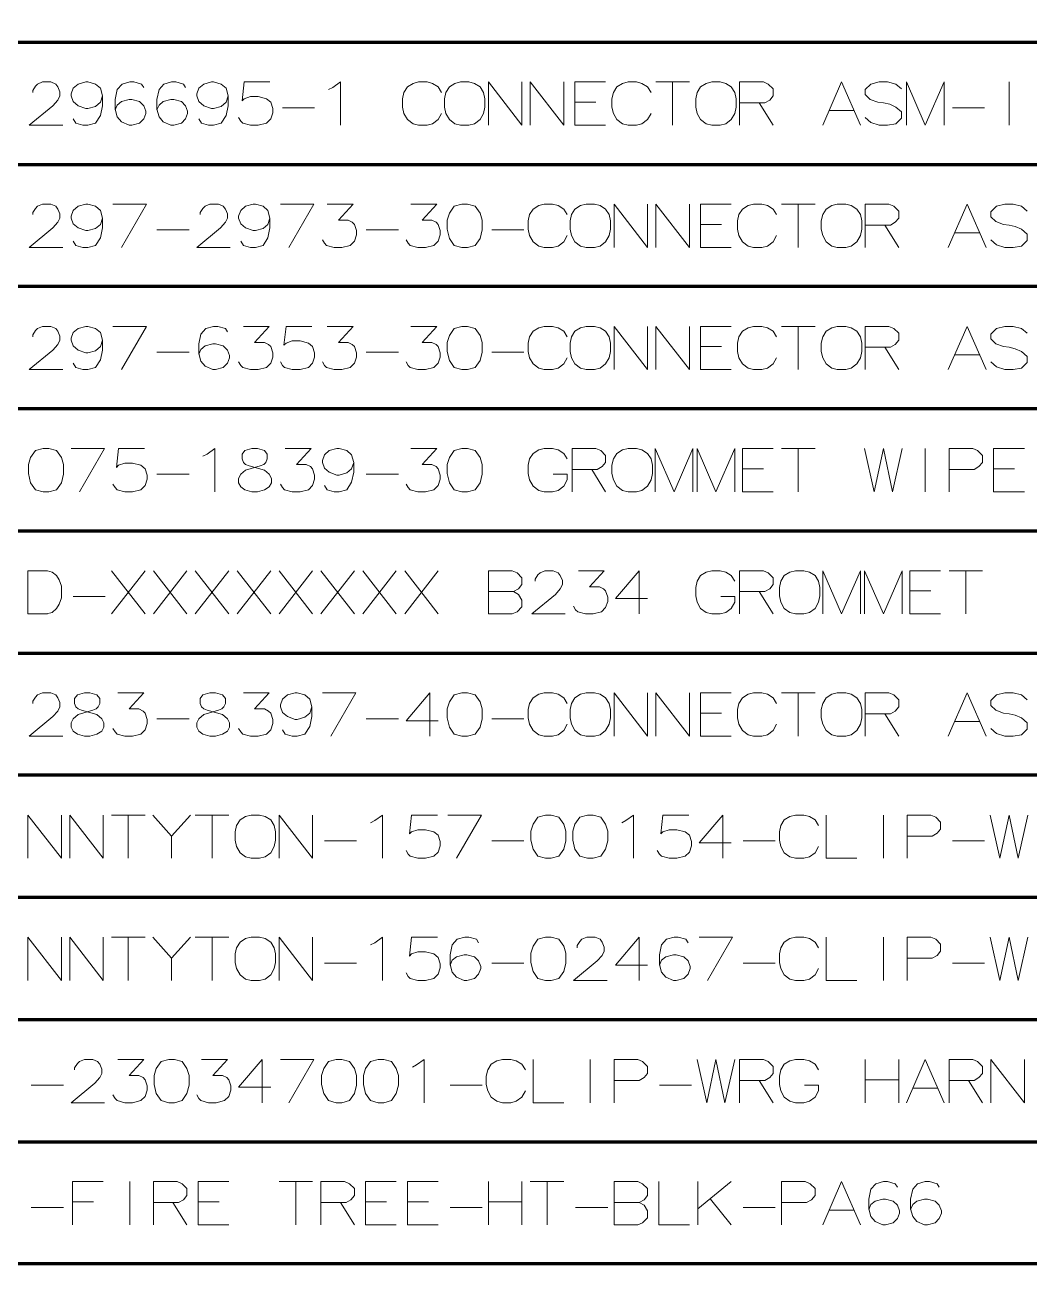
# Model space of a CAD drawing. Header units: millimetres. Extents: x 0 to 174, y 0 to 33.
# Drawn here: x 76.809 to 80.101, y 20.284 to 24.388 of the extents above; entities that cross this region are included whole.
import ezdxf

# ---------------------------------------------------------------- set-up
doc = ezdxf.new("R2010")
doc.units = ezdxf.units.MM
doc.layers.add('PDF2_형상', color=157, linetype='Continuous', true_color=0x405f80)

msp = doc.modelspace()

# ---------------------------------------------------------------- linework, layer by layer
at = {"layer": 'PDF2_형상', "color": 165, "lineweight": 70, "true_color": 0x5267a5}
for points in [[(98.9892, 26.3335), (98.9892, 25.9332), (85.7838, 25.9332), (85.7838, 25.5331), (83.901, 25.5331), (83.901, 25.1328), (75.611, 25.1328), (75.611, 24.7325), (75.611, 24.3324), (71.3026, 24.3324), (71.3026, 23.9321), (75.611, 23.9321), (75.611, 24.3324), (83.901, 24.3324), (83.901, 24.7325), (83.901, 25.1328), (85.7838, 25.1328), (85.7838, 25.5331), (98.9892, 25.5331), (98.9892, 25.9332)], [(98.9892, 24.7325), (98.9892, 24.3324), (85.7838, 24.3324), (85.7838, 23.9321), (83.901, 23.9321), (83.901, 23.5318), (75.611, 23.5318), (75.611, 23.1315), (75.611, 22.7314), (71.3026, 22.7314), (71.3026, 22.3311), (75.611, 22.3311), (75.611, 22.7314), (83.901, 22.7314), (83.901, 23.1315), (83.901, 23.5318), (85.7838, 23.5318), (85.7838, 23.9321), (98.9892, 23.9321), (98.9892, 24.3324)], [(83.901, 23.1315), (75.611, 23.1315), (71.3026, 23.1315), (71.3026, 23.5318), (75.611, 23.5318), (75.611, 23.9321), (83.901, 23.9321)], [(98.9892, 23.1315), (98.9892, 22.7314), (85.7838, 22.7314), (85.7838, 22.3311), (83.901, 22.3311), (83.901, 21.9308), (75.611, 21.9308), (75.611, 21.5307), (75.611, 21.1304), (71.3026, 21.1304), (71.3026, 20.7301), (75.611, 20.7301), (75.611, 21.1304), (83.901, 21.1304), (83.901, 21.5307), (83.901, 21.9308), (85.7838, 21.9308), (85.7838, 22.3311), (98.9892, 22.3311), (98.9892, 22.7314)], [(83.901, 21.5307), (75.611, 21.5307), (71.3026, 21.5307), (71.3026, 21.9308), (75.611, 21.9308), (75.611, 22.3311), (83.901, 22.3311)], [(98.9892, 21.5307), (98.9892, 21.1304), (85.7838, 21.1304), (85.7838, 20.7301), (83.901, 20.7301), (83.901, 20.33), (75.611, 20.33), (75.611, 19.9297), (75.611, 19.5294), (71.3026, 19.5294), (71.3026, 19.1293), (75.611, 19.1293), (75.611, 19.5294), (83.901, 19.5294), (83.901, 19.9297), (83.901, 20.33), (85.7838, 20.33), (85.7838, 20.7301), (98.9892, 20.7301), (98.9892, 21.1304)], [(83.901, 19.9297), (75.611, 19.9297), (71.3026, 19.9297), (71.3026, 20.33), (75.611, 20.33), (75.611, 20.7301), (83.901, 20.7301)]]:
    msp.add_lwpolyline(points, dxfattribs=at)
at = {"layer": 'PDF2_형상', "color": 18, "lineweight": 13, "true_color": 0x260000}
for points in [[(76.9324, 24.0601), (76.8226, 24.0601), (76.9004, 24.1242), (76.9164, 24.1425), (76.9232, 24.1562), (76.9232, 24.1699), (76.9164, 24.186), (76.9094, 24.195), (76.8935, 24.2019), (76.8661, 24.2019), (76.8501, 24.195), (76.8432, 24.1882), (76.834, 24.1744), (76.834, 24.1676)], [(77.0626, 24.1562), (77.0558, 24.1814), (77.0399, 24.195), (77.0147, 24.2019), (77.0078, 24.2019), (76.9826, 24.195), (76.9667, 24.1814), (76.9597, 24.1631), (76.9597, 24.1562), (76.9667, 24.1379), (76.9826, 24.1242), (77.0078, 24.115), (77.0147, 24.115), (77.0399, 24.1219), (77.0558, 24.1356), (77.0626, 24.1562), (77.0626, 24.1242), (77.0558, 24.0922), (77.0399, 24.0671), (77.0147, 24.0601), (76.9986, 24.0601), (76.9758, 24.0671), (76.9667, 24.0807)], [(77.1975, 24.1836), (77.1907, 24.195), (77.1656, 24.2019), (77.1518, 24.2019), (77.1267, 24.195), (77.1107, 24.1768), (77.1038, 24.1447), (77.1038, 24.1128), (77.1107, 24.0876), (77.1244, 24.0717), (77.1496, 24.0601), (77.1586, 24.0601), (77.1837, 24.0671), (77.1975, 24.0807), (77.2044, 24.099), (77.2044, 24.1058), (77.1975, 24.1242), (77.1837, 24.1379), (77.1586, 24.1447), (77.1496, 24.1447), (77.1244, 24.1379), (77.1107, 24.1265), (77.1038, 24.1104)], [(77.3347, 24.1836), (77.3278, 24.195), (77.3026, 24.2019), (77.289, 24.2019), (77.2639, 24.195), (77.2478, 24.1768), (77.241, 24.1447), (77.241, 24.1128), (77.2478, 24.0876), (77.2615, 24.0717), (77.2867, 24.0601), (77.2958, 24.0601), (77.321, 24.0671), (77.3347, 24.0807), (77.3415, 24.099), (77.3415, 24.1058), (77.3347, 24.1242), (77.321, 24.1379), (77.2958, 24.1447), (77.2867, 24.1447), (77.2615, 24.1379), (77.2478, 24.1265), (77.241, 24.1104)], [(77.4742, 24.1562), (77.4672, 24.1814), (77.4513, 24.195), (77.4261, 24.2019), (77.4193, 24.2019), (77.3942, 24.195), (77.3781, 24.1814), (77.3712, 24.1631), (77.3712, 24.1562), (77.3781, 24.1379), (77.3942, 24.1242), (77.4193, 24.115), (77.4261, 24.115), (77.4513, 24.1219), (77.4672, 24.1356), (77.4742, 24.1562), (77.4742, 24.1242), (77.4672, 24.0922), (77.4513, 24.0671), (77.4261, 24.0601), (77.4101, 24.0601), (77.3872, 24.0671), (77.3781, 24.0807)], [(77.5085, 24.0853), (77.5153, 24.0739), (77.5221, 24.0671), (77.5472, 24.0601), (77.5724, 24.0601), (77.5999, 24.0671), (77.6136, 24.0807), (77.6204, 24.1014), (77.6204, 24.115), (77.6136, 24.1356), (77.5999, 24.1471), (77.5724, 24.1539), (77.5472, 24.1539), (77.5267, 24.1471), (77.5199, 24.1401), (77.5267, 24.2019), (77.6112, 24.2019)], [(77.8033, 24.1768), (77.8171, 24.1836), (77.8422, 24.2019), (77.8422, 24.0601)], [(78.1736, 24.099), (78.1622, 24.0785), (78.1439, 24.0647), (78.1256, 24.0601), (78.0982, 24.0601), (78.0799, 24.0647), (78.0617, 24.0785), (78.0501, 24.099), (78.0456, 24.1196), (78.0456, 24.1471), (78.0501, 24.1676), (78.0617, 24.186), (78.0799, 24.1974), (78.0982, 24.2019), (78.1256, 24.2019), (78.1439, 24.1974), (78.1622, 24.186), (78.1736, 24.1676)], [(78.4365, 24.2019), (78.4365, 24.0601), (78.3268, 24.2019), (78.3268, 24.0601)], [(78.5736, 24.2019), (78.5736, 24.0601), (78.4639, 24.2019), (78.4639, 24.0601)], [(78.7108, 24.0601), (78.6103, 24.0601), (78.6103, 24.2019), (78.7108, 24.2019)], [(78.8594, 24.099), (78.8479, 24.0785), (78.8297, 24.0647), (78.8114, 24.0601), (78.784, 24.0601), (78.7657, 24.0647), (78.7474, 24.0785), (78.736, 24.099), (78.7314, 24.1196), (78.7314, 24.1471), (78.736, 24.1676), (78.7474, 24.186), (78.7657, 24.1974), (78.784, 24.2019), (78.8114, 24.2019), (78.8297, 24.1974), (78.8479, 24.186), (78.8594, 24.1676)], [(78.8754, 24.2019), (78.9851, 24.2019)], [(78.9303, 24.0601), (78.9303, 24.2019)], [(79.1497, 24.1333), (79.2321, 24.1333), (79.2481, 24.1425), (79.2594, 24.1562), (79.2594, 24.179), (79.2435, 24.195), (79.2275, 24.2019), (79.1497, 24.2019), (79.1497, 24.0601)], [(79.4218, 24.0601), (79.4835, 24.2019), (79.5451, 24.0601)], [(79.68, 24.179), (79.6618, 24.195), (79.6343, 24.2019), (79.6069, 24.2019), (79.5794, 24.195), (79.5613, 24.1768), (79.5613, 24.1607), (79.5772, 24.1447), (79.6024, 24.1356), (79.6207, 24.1333), (79.6412, 24.1288), (79.6618, 24.1196), (79.68, 24.1036), (79.68, 24.0831), (79.6618, 24.0647), (79.6343, 24.0601), (79.6069, 24.0601), (79.5794, 24.0693), (79.5613, 24.0853)], [(79.8194, 24.0601), (79.8194, 24.2019), (79.7578, 24.0601), (79.6961, 24.2019), (79.6961, 24.0601)], [(80.0321, 24.0601), (80.0321, 24.2019)], [(78.6789, 24.1356), (78.6103, 24.1356)], [(79.2138, 24.1333), (79.2594, 24.0601)], [(77.6525, 24.1174), (77.7576, 24.1174)], [(79.4424, 24.1082), (79.5246, 24.1082)], [(79.8469, 24.1174), (79.9521, 24.1174)], [(76.9324, 23.66), (76.8226, 23.66), (76.9004, 23.7239), (76.9164, 23.7422), (76.9232, 23.756), (76.9232, 23.7697), (76.9164, 23.7857), (76.9094, 23.7949), (76.8935, 23.8017), (76.8661, 23.8017), (76.8501, 23.7949), (76.8432, 23.7879), (76.834, 23.7743), (76.834, 23.7674)], [(77.0626, 23.756), (77.0558, 23.7811), (77.0399, 23.7949), (77.0147, 23.8017), (77.0078, 23.8017), (76.9826, 23.7949), (76.9667, 23.7811), (76.9597, 23.7628), (76.9597, 23.756), (76.9667, 23.7376), (76.9826, 23.7239), (77.0078, 23.7149), (77.0147, 23.7149), (77.0399, 23.7217), (77.0558, 23.7354), (77.0626, 23.756), (77.0626, 23.7239), (77.0558, 23.6919), (77.0399, 23.6668), (77.0147, 23.66), (76.9986, 23.66), (76.9758, 23.6668), (76.9667, 23.6806)], [(77.0969, 23.8017), (77.2067, 23.8017), (77.1244, 23.66)], [(77.481, 23.66), (77.3712, 23.66), (77.449, 23.7239), (77.465, 23.7422), (77.4718, 23.756), (77.4718, 23.7697), (77.465, 23.7857), (77.4582, 23.7949), (77.4421, 23.8017), (77.4147, 23.8017), (77.3987, 23.7949), (77.3918, 23.7879), (77.3826, 23.7743), (77.3826, 23.7674)], [(77.6112, 23.756), (77.6044, 23.7811), (77.5885, 23.7949), (77.5633, 23.8017), (77.5564, 23.8017), (77.5312, 23.7949), (77.5153, 23.7811), (77.5085, 23.7628), (77.5085, 23.756), (77.5153, 23.7376), (77.5312, 23.7239), (77.5564, 23.7149), (77.5633, 23.7149), (77.5885, 23.7217), (77.6044, 23.7354), (77.6112, 23.756), (77.6112, 23.7239), (77.6044, 23.6919), (77.5885, 23.6668), (77.5633, 23.66), (77.5472, 23.66), (77.5244, 23.6668), (77.5153, 23.6806)], [(77.6456, 23.8017), (77.7553, 23.8017), (77.6731, 23.66)], [(77.7828, 23.6851), (77.7896, 23.6736), (77.7964, 23.6668), (77.8215, 23.66), (77.8468, 23.66), (77.8742, 23.6668), (77.8879, 23.6806), (77.8947, 23.7011), (77.8947, 23.7149), (77.8879, 23.7354), (77.881, 23.7422), (77.8674, 23.749), (77.8353, 23.749), (77.8833, 23.8017), (77.7987, 23.8017)], [(78.0571, 23.6851), (78.0639, 23.6736), (78.0707, 23.6668), (78.0958, 23.66), (78.1211, 23.66), (78.1485, 23.6668), (78.1622, 23.6806), (78.169, 23.7011), (78.169, 23.7149), (78.1622, 23.7354), (78.1553, 23.7422), (78.1417, 23.749), (78.1096, 23.749), (78.1576, 23.8017), (78.0731, 23.8017)], [(78.5851, 23.6988), (78.5736, 23.6782), (78.5554, 23.6644), (78.5371, 23.66), (78.5097, 23.66), (78.4914, 23.6644), (78.4731, 23.6782), (78.4617, 23.6988), (78.4571, 23.7193), (78.4571, 23.7468), (78.4617, 23.7674), (78.4731, 23.7857), (78.4914, 23.7971), (78.5097, 23.8017), (78.5371, 23.8017), (78.5554, 23.7971), (78.5736, 23.7857), (78.5851, 23.7674)], [(78.8479, 23.8017), (78.8479, 23.66), (78.7382, 23.8017), (78.7382, 23.66)], [(78.9851, 23.8017), (78.9851, 23.66), (78.8754, 23.8017), (78.8754, 23.66)], [(79.1222, 23.66), (79.0217, 23.66), (79.0217, 23.8017), (79.1222, 23.8017)], [(79.2708, 23.6988), (79.2594, 23.6782), (79.2411, 23.6644), (79.2229, 23.66), (79.1954, 23.66), (79.1771, 23.6644), (79.1589, 23.6782), (79.1475, 23.6988), (79.1429, 23.7193), (79.1429, 23.7468), (79.1475, 23.7674), (79.1589, 23.7857), (79.1771, 23.7971), (79.1954, 23.8017), (79.2229, 23.8017), (79.2411, 23.7971), (79.2594, 23.7857), (79.2708, 23.7674)], [(79.2869, 23.8017), (79.3967, 23.8017)], [(79.3418, 23.66), (79.3418, 23.8017)], [(79.5613, 23.7331), (79.6435, 23.7331), (79.6594, 23.7422), (79.671, 23.756), (79.671, 23.7787), (79.6549, 23.7949), (79.6389, 23.8017), (79.5613, 23.8017), (79.5613, 23.66)], [(79.8332, 23.66), (79.895, 23.8017), (79.9567, 23.66)], [(80.0915, 23.7787), (80.0732, 23.7949), (80.0458, 23.8017), (80.0183, 23.8017), (79.991, 23.7949), (79.9726, 23.7765), (79.9726, 23.7606), (79.9886, 23.7446), (80.0138, 23.7354), (80.0321, 23.7331), (80.0526, 23.7285), (80.0732, 23.7193), (80.0915, 23.7033), (80.0915, 23.6828), (80.0732, 23.6644), (80.0458, 23.66), (80.0183, 23.66), (79.991, 23.669), (79.9726, 23.6851)], [(79.0903, 23.7354), (79.0217, 23.7354)], [(79.6251, 23.7331), (79.671, 23.66)], [(77.241, 23.7171), (77.3461, 23.7171)], [(77.9268, 23.7171), (78.0319, 23.7171)], [(78.3382, 23.7171), (78.4433, 23.7171)], [(79.8538, 23.7079), (79.9361, 23.7079)], [(76.9324, 23.2597), (76.8226, 23.2597), (76.9004, 23.3238), (76.9164, 23.3419), (76.9232, 23.3557), (76.9232, 23.3694), (76.9164, 23.3854), (76.9094, 23.3946), (76.8935, 23.4014), (76.8661, 23.4014), (76.8501, 23.3946), (76.8432, 23.3878), (76.834, 23.374), (76.834, 23.3671)], [(77.0626, 23.3557), (77.0558, 23.3808), (77.0399, 23.3946), (77.0147, 23.4014), (77.0078, 23.4014), (76.9826, 23.3946), (76.9667, 23.3808), (76.9597, 23.3625), (76.9597, 23.3557), (76.9667, 23.3374), (76.9826, 23.3238), (77.0078, 23.3146), (77.0147, 23.3146), (77.0399, 23.3214), (77.0558, 23.3351), (77.0626, 23.3557), (77.0626, 23.3238), (77.0558, 23.2917), (77.0399, 23.2665), (77.0147, 23.2597), (76.9986, 23.2597), (76.9758, 23.2665), (76.9667, 23.2803)], [(77.0969, 23.4014), (77.2067, 23.4014), (77.1244, 23.2597)], [(77.4718, 23.3832), (77.465, 23.3946), (77.4399, 23.4014), (77.4261, 23.4014), (77.401, 23.3946), (77.385, 23.3762), (77.3781, 23.3443), (77.3781, 23.3122), (77.385, 23.2871), (77.3987, 23.2711), (77.4239, 23.2597), (77.4329, 23.2597), (77.4582, 23.2665), (77.4718, 23.2803), (77.4788, 23.2986), (77.4788, 23.3054), (77.4718, 23.3238), (77.4582, 23.3374), (77.4329, 23.3443), (77.4239, 23.3443), (77.3987, 23.3374), (77.385, 23.326), (77.3781, 23.31)], [(77.5085, 23.2849), (77.5153, 23.2735), (77.5221, 23.2665), (77.5472, 23.2597), (77.5724, 23.2597), (77.5999, 23.2665), (77.6136, 23.2803), (77.6204, 23.3008), (77.6204, 23.3146), (77.6136, 23.3351), (77.6067, 23.3419), (77.5931, 23.3489), (77.561, 23.3489), (77.609, 23.4014), (77.5244, 23.4014)], [(77.6456, 23.2849), (77.6525, 23.2735), (77.6593, 23.2665), (77.6844, 23.2597), (77.7096, 23.2597), (77.7369, 23.2665), (77.7507, 23.2803), (77.7576, 23.3008), (77.7576, 23.3146), (77.7507, 23.3351), (77.7369, 23.3465), (77.7096, 23.3535), (77.6844, 23.3535), (77.6639, 23.3465), (77.6569, 23.3397), (77.6639, 23.4014), (77.7485, 23.4014)], [(77.7828, 23.2849), (77.7896, 23.2735), (77.7964, 23.2665), (77.8215, 23.2597), (77.8468, 23.2597), (77.8742, 23.2665), (77.8879, 23.2803), (77.8947, 23.3008), (77.8947, 23.3146), (77.8879, 23.3351), (77.881, 23.3419), (77.8674, 23.3489), (77.8353, 23.3489), (77.8833, 23.4014), (77.7987, 23.4014)], [(78.0571, 23.2849), (78.0639, 23.2735), (78.0707, 23.2665), (78.0958, 23.2597), (78.1211, 23.2597), (78.1485, 23.2665), (78.1622, 23.2803), (78.169, 23.3008), (78.169, 23.3146), (78.1622, 23.3351), (78.1553, 23.3419), (78.1417, 23.3489), (78.1096, 23.3489), (78.1576, 23.4014), (78.0731, 23.4014)], [(78.5851, 23.2986), (78.5736, 23.2781), (78.5554, 23.2643), (78.5371, 23.2597), (78.5097, 23.2597), (78.4914, 23.2643), (78.4731, 23.2781), (78.4617, 23.2986), (78.4571, 23.3192), (78.4571, 23.3465), (78.4617, 23.3671), (78.4731, 23.3854), (78.4914, 23.3968), (78.5097, 23.4014), (78.5371, 23.4014), (78.5554, 23.3968), (78.5736, 23.3854), (78.5851, 23.3671)], [(78.8479, 23.4014), (78.8479, 23.2597), (78.7382, 23.4014), (78.7382, 23.2597)], [(78.9851, 23.4014), (78.9851, 23.2597), (78.8754, 23.4014), (78.8754, 23.2597)], [(79.1222, 23.2597), (79.0217, 23.2597), (79.0217, 23.4014), (79.1222, 23.4014)], [(79.2708, 23.2986), (79.2594, 23.2781), (79.2411, 23.2643), (79.2229, 23.2597), (79.1954, 23.2597), (79.1771, 23.2643), (79.1589, 23.2781), (79.1475, 23.2986), (79.1429, 23.3192), (79.1429, 23.3465), (79.1475, 23.3671), (79.1589, 23.3854), (79.1771, 23.3968), (79.1954, 23.4014), (79.2229, 23.4014), (79.2411, 23.3968), (79.2594, 23.3854), (79.2708, 23.3671)], [(79.2869, 23.4014), (79.3967, 23.4014)], [(79.3418, 23.2597), (79.3418, 23.4014)], [(79.5613, 23.3329), (79.6435, 23.3329), (79.6594, 23.3419), (79.671, 23.3557), (79.671, 23.3786), (79.6549, 23.3946), (79.6389, 23.4014), (79.5613, 23.4014), (79.5613, 23.2597)], [(79.8332, 23.2597), (79.895, 23.4014), (79.9567, 23.2597)], [(80.0915, 23.3786), (80.0732, 23.3946), (80.0458, 23.4014), (80.0183, 23.4014), (79.991, 23.3946), (79.9726, 23.3762), (79.9726, 23.3603), (79.9886, 23.3443), (80.0138, 23.3351), (80.0321, 23.3329), (80.0526, 23.3283), (80.0732, 23.3192), (80.0915, 23.3032), (80.0915, 23.2825), (80.0732, 23.2643), (80.0458, 23.2597), (80.0183, 23.2597), (79.991, 23.2689), (79.9726, 23.2849)], [(77.241, 23.3168), (77.3461, 23.3168)], [(77.9268, 23.3168), (78.0319, 23.3168)], [(78.3382, 23.3168), (78.4433, 23.3168)], [(79.0903, 23.3351), (79.0217, 23.3351)], [(79.6251, 23.3329), (79.671, 23.2597)], [(79.8538, 23.3076), (79.9361, 23.3076)], [(76.9597, 23.0012), (77.0696, 23.0012), (76.9872, 22.8594)], [(77.0969, 22.8846), (77.1038, 22.8732), (77.1107, 22.8664), (77.1358, 22.8594), (77.161, 22.8594), (77.1883, 22.8664), (77.2021, 22.88), (77.2089, 22.9006), (77.2089, 22.9143), (77.2021, 22.9349), (77.1883, 22.9464), (77.161, 22.9532), (77.1358, 22.9532), (77.1153, 22.9464), (77.1083, 22.9394), (77.1153, 23.0012), (77.1999, 23.0012)], [(77.3918, 22.9761), (77.4056, 22.9829), (77.4307, 23.0012), (77.4307, 22.8594)], [(77.6456, 22.8846), (77.6525, 22.8732), (77.6593, 22.8664), (77.6844, 22.8594), (77.7096, 22.8594), (77.7369, 22.8664), (77.7507, 22.88), (77.7576, 22.9006), (77.7576, 22.9143), (77.7507, 22.9349), (77.7439, 22.9418), (77.7301, 22.9486), (77.6982, 22.9486), (77.7461, 23.0012), (77.6615, 23.0012)], [(77.8856, 22.9554), (77.8788, 22.9807), (77.8628, 22.9943), (77.8376, 23.0012), (77.8307, 23.0012), (77.8056, 22.9943), (77.7896, 22.9807), (77.7828, 22.9624), (77.7828, 22.9554), (77.7896, 22.9372), (77.8056, 22.9235), (77.8307, 22.9143), (77.8376, 22.9143), (77.8628, 22.9212), (77.8788, 22.9349), (77.8856, 22.9554), (77.8856, 22.9235), (77.8788, 22.8915), (77.8628, 22.8664), (77.8376, 22.8594), (77.8215, 22.8594), (77.7987, 22.8664), (77.7896, 22.88)], [(78.0571, 22.8846), (78.0639, 22.8732), (78.0707, 22.8664), (78.0958, 22.8594), (78.1211, 22.8594), (78.1485, 22.8664), (78.1622, 22.88), (78.169, 22.9006), (78.169, 22.9143), (78.1622, 22.9349), (78.1553, 22.9418), (78.1417, 22.9486), (78.1096, 22.9486), (78.1576, 23.0012), (78.0731, 23.0012)], [(78.5394, 22.9167), (78.5851, 22.9167), (78.5851, 22.8983), (78.5736, 22.8778), (78.5554, 22.864), (78.5371, 22.8594), (78.5097, 22.8594), (78.4914, 22.864), (78.4731, 22.8778), (78.4617, 22.8983), (78.4571, 22.9189), (78.4571, 22.9464), (78.4617, 22.9669), (78.4731, 22.9851), (78.4914, 22.9967), (78.5097, 23.0012), (78.5371, 23.0012), (78.5554, 22.9967), (78.5736, 22.9851), (78.5851, 22.9669)], [(78.6011, 22.9326), (78.6833, 22.9326), (78.6994, 22.9418), (78.7108, 22.9554), (78.7108, 22.9783), (78.6949, 22.9943), (78.6789, 23.0012), (78.6011, 23.0012), (78.6011, 22.8594)], [(78.9965, 22.8594), (78.9965, 23.0012), (78.9349, 22.8594), (78.8731, 23.0012), (78.8731, 22.8594)], [(79.1337, 22.8594), (79.1337, 23.0012), (79.0719, 22.8594), (79.0103, 23.0012), (79.0103, 22.8594)], [(79.2594, 22.8594), (79.1589, 22.8594), (79.1589, 23.0012), (79.2594, 23.0012)], [(79.2869, 23.0012), (79.3967, 23.0012)], [(79.3418, 22.8594), (79.3418, 23.0012)], [(79.5589, 23.0012), (79.5908, 22.8594), (79.6207, 23.0012), (79.6503, 22.8594), (79.6824, 23.0012)], [(79.7578, 22.8594), (79.7578, 23.0012)], [(79.8356, 22.9326), (79.9178, 22.9326), (79.9337, 22.9418), (79.9453, 22.9554), (79.9453, 22.9783), (79.9292, 22.9943), (79.9132, 23.0012), (79.8356, 23.0012), (79.8356, 22.8594)], [(80.0824, 22.8594), (79.9818, 22.8594), (79.9818, 23.0012), (80.0824, 23.0012)], [(77.241, 22.9167), (77.3461, 22.9167)], [(77.9268, 22.9167), (78.0319, 22.9167)], [(78.6651, 22.9326), (78.7108, 22.8594)], [(79.2275, 22.9349), (79.1589, 22.9349)], [(80.0504, 22.9349), (79.9818, 22.9349)], [(76.8797, 22.4593), (76.8981, 22.4638), (76.9118, 22.4775), (76.921, 22.4912), (76.9278, 22.5118), (76.9278, 22.5507), (76.921, 22.5713), (76.9118, 22.585), (76.8981, 22.5964), (76.8821, 22.601), (76.8181, 22.601), (76.8181, 22.4593), (76.8821, 22.4593)], [(77.0924, 22.601), (77.2021, 22.4593)], [(77.2021, 22.601), (77.0924, 22.4593)], [(77.2296, 22.601), (77.3393, 22.4593)], [(77.3393, 22.601), (77.2296, 22.4593)], [(77.3667, 22.601), (77.4764, 22.4593)], [(77.4764, 22.601), (77.3667, 22.4593)], [(77.5039, 22.601), (77.6136, 22.4593)], [(77.6136, 22.601), (77.5039, 22.4593)], [(77.641, 22.601), (77.7507, 22.4593)], [(77.7507, 22.601), (77.641, 22.4593)], [(77.7782, 22.601), (77.8879, 22.4593)], [(77.8879, 22.601), (77.7782, 22.4593)], [(77.9153, 22.601), (78.025, 22.4593)], [(78.025, 22.601), (77.9153, 22.4593)], [(78.0525, 22.601), (78.1622, 22.4593)], [(78.1622, 22.601), (78.0525, 22.4593)], [(78.5782, 22.4593), (78.4685, 22.4593), (78.5463, 22.5232), (78.5622, 22.5415), (78.569, 22.5553), (78.569, 22.569), (78.5622, 22.585), (78.5554, 22.5942), (78.5394, 22.601), (78.5119, 22.601), (78.496, 22.5942), (78.489, 22.5872), (78.48, 22.5735), (78.48, 22.5667)], [(78.6057, 22.4844), (78.6125, 22.4729), (78.6194, 22.4661), (78.6446, 22.4593), (78.6697, 22.4593), (78.6971, 22.4661), (78.7108, 22.4799), (78.7176, 22.5004), (78.7176, 22.5142), (78.7108, 22.5347), (78.704, 22.5415), (78.6903, 22.5483), (78.6582, 22.5483), (78.7063, 22.601), (78.6217, 22.601)], [(78.8479, 22.5096), (78.7428, 22.5096), (78.8206, 22.601), (78.8206, 22.5324), (78.8206, 22.4593)], [(79.0881, 22.5164), (79.1337, 22.5164), (79.1337, 22.4981), (79.1222, 22.4775), (79.104, 22.4638), (79.0857, 22.4593), (79.0583, 22.4593), (79.04, 22.4638), (79.0217, 22.4775), (79.0103, 22.4981), (79.0057, 22.5186), (79.0057, 22.5461), (79.0103, 22.5667), (79.0217, 22.585), (79.04, 22.5964), (79.0583, 22.601), (79.0857, 22.601), (79.104, 22.5964), (79.1222, 22.585), (79.1337, 22.5667)], [(79.1497, 22.5324), (79.2321, 22.5324), (79.2481, 22.5415), (79.2594, 22.5553), (79.2594, 22.5781), (79.2435, 22.5942), (79.2275, 22.601), (79.1497, 22.601), (79.1497, 22.4593)], [(79.5451, 22.4593), (79.5451, 22.601), (79.4835, 22.4593), (79.4218, 22.601), (79.4218, 22.4593)], [(79.6824, 22.4593), (79.6824, 22.601), (79.6207, 22.4593), (79.5589, 22.601), (79.5589, 22.4593)], [(79.8081, 22.4593), (79.7075, 22.4593), (79.7075, 22.601), (79.8081, 22.601)], [(79.8356, 22.601), (79.9453, 22.601)], [(79.8904, 22.4593), (79.8904, 22.601)], [(78.3268, 22.5324), (78.409, 22.5324)], [(79.2138, 22.5324), (79.2594, 22.4593)], [(79.7761, 22.5347), (79.7075, 22.5347)], [(76.9667, 22.5164), (77.0718, 22.5164)], [(76.9324, 22.059), (76.8226, 22.059), (76.9004, 22.1231), (76.9164, 22.1413), (76.9232, 22.155), (76.9232, 22.1688), (76.9164, 22.1847), (76.9094, 22.1939), (76.8935, 22.2007), (76.8661, 22.2007), (76.8501, 22.1939), (76.8432, 22.1871), (76.834, 22.1733), (76.834, 22.1664)], [(77.0969, 22.0842), (77.1038, 22.0728), (77.1107, 22.0658), (77.1358, 22.059), (77.161, 22.059), (77.1883, 22.0658), (77.2021, 22.0796), (77.2089, 22.1001), (77.2089, 22.1139), (77.2021, 22.1344), (77.1953, 22.1413), (77.1815, 22.1482), (77.1496, 22.1482), (77.1975, 22.2007), (77.1129, 22.2007)], [(77.5085, 22.0842), (77.5153, 22.0728), (77.5221, 22.0658), (77.5472, 22.059), (77.5724, 22.059), (77.5999, 22.0658), (77.6136, 22.0796), (77.6204, 22.1001), (77.6204, 22.1139), (77.6136, 22.1344), (77.6067, 22.1413), (77.5931, 22.1482), (77.561, 22.1482), (77.609, 22.2007), (77.5244, 22.2007)], [(77.7485, 22.155), (77.7415, 22.1801), (77.7256, 22.1939), (77.7004, 22.2007), (77.6936, 22.2007), (77.6685, 22.1939), (77.6525, 22.1801), (77.6456, 22.1618), (77.6456, 22.155), (77.6525, 22.1367), (77.6685, 22.1231), (77.6936, 22.1139), (77.7004, 22.1139), (77.7256, 22.1207), (77.7415, 22.1344), (77.7485, 22.155), (77.7485, 22.1231), (77.7415, 22.091), (77.7256, 22.0658), (77.7004, 22.059), (77.6844, 22.059), (77.6615, 22.0658), (77.6525, 22.0796)], [(77.7828, 22.2007), (77.8925, 22.2007), (77.8101, 22.059)], [(78.1622, 22.1093), (78.0571, 22.1093), (78.1347, 22.2007), (78.1347, 22.1321), (78.1347, 22.059)], [(78.5851, 22.0979), (78.5736, 22.0772), (78.5554, 22.0636), (78.5371, 22.059), (78.5097, 22.059), (78.4914, 22.0636), (78.4731, 22.0772), (78.4617, 22.0979), (78.4571, 22.1185), (78.4571, 22.1458), (78.4617, 22.1664), (78.4731, 22.1847), (78.4914, 22.1961), (78.5097, 22.2007), (78.5371, 22.2007), (78.5554, 22.1961), (78.5736, 22.1847), (78.5851, 22.1664)], [(78.8479, 22.2007), (78.8479, 22.059), (78.7382, 22.2007), (78.7382, 22.059)], [(78.9851, 22.2007), (78.9851, 22.059), (78.8754, 22.2007), (78.8754, 22.059)], [(79.1222, 22.059), (79.0217, 22.059), (79.0217, 22.2007), (79.1222, 22.2007)], [(79.2708, 22.0979), (79.2594, 22.0772), (79.2411, 22.0636), (79.2229, 22.059), (79.1954, 22.059), (79.1771, 22.0636), (79.1589, 22.0772), (79.1475, 22.0979), (79.1429, 22.1185), (79.1429, 22.1458), (79.1475, 22.1664), (79.1589, 22.1847), (79.1771, 22.1961), (79.1954, 22.2007), (79.2229, 22.2007), (79.2411, 22.1961), (79.2594, 22.1847), (79.2708, 22.1664)], [(79.2869, 22.2007), (79.3967, 22.2007)], [(79.3418, 22.059), (79.3418, 22.2007)], [(79.5613, 22.1321), (79.6435, 22.1321), (79.6594, 22.1413), (79.671, 22.155), (79.671, 22.1779), (79.6549, 22.1939), (79.6389, 22.2007), (79.5613, 22.2007), (79.5613, 22.059)], [(79.8332, 22.059), (79.895, 22.2007), (79.9567, 22.059)], [(80.0915, 22.1779), (80.0732, 22.1939), (80.0458, 22.2007), (80.0183, 22.2007), (79.991, 22.1939), (79.9726, 22.1756), (79.9726, 22.1596), (79.9886, 22.1436), (80.0138, 22.1344), (80.0321, 22.1321), (80.0526, 22.1276), (80.0732, 22.1185), (80.0915, 22.1025), (80.0915, 22.0818), (80.0732, 22.0636), (80.0458, 22.059), (80.0183, 22.059), (79.991, 22.0682), (79.9726, 22.0842)], [(79.0903, 22.1344), (79.0217, 22.1344)], [(79.6251, 22.1321), (79.671, 22.059)], [(77.241, 22.1161), (77.3461, 22.1161)], [(77.9268, 22.1161), (78.0319, 22.1161)], [(78.3382, 22.1161), (78.4433, 22.1161)], [(79.8538, 22.1069), (79.9361, 22.1069)], [(76.9278, 21.8006), (76.9278, 21.6588), (76.8181, 21.8006), (76.8181, 21.6588)], [(77.065, 21.8006), (77.065, 21.6588), (76.9553, 21.8006), (76.9553, 21.6588)], [(77.0924, 21.8006), (77.2021, 21.8006)], [(77.1472, 21.6588), (77.1472, 21.8006)], [(77.2272, 21.8006), (77.289, 21.7319), (77.3507, 21.8006)], [(77.3667, 21.8006), (77.4764, 21.8006)], [(77.4215, 21.6588), (77.4215, 21.8006)], [(77.7507, 21.8006), (77.7507, 21.6588), (77.641, 21.8006), (77.641, 21.6588)], [(77.9404, 21.7754), (77.9542, 21.7822), (77.9793, 21.8006), (77.9793, 21.6588)], [(78.0571, 21.6839), (78.0639, 21.6725), (78.0707, 21.6656), (78.0958, 21.6588), (78.1211, 21.6588), (78.1485, 21.6656), (78.1622, 21.6793), (78.169, 21.6999), (78.169, 21.7136), (78.1622, 21.7342), (78.1485, 21.7457), (78.1211, 21.7525), (78.0958, 21.7525), (78.0753, 21.7457), (78.0685, 21.7387), (78.0753, 21.8006), (78.1599, 21.8006)], [(78.1942, 21.8006), (78.3039, 21.8006), (78.2217, 21.6588)], [(78.7633, 21.7754), (78.7771, 21.7822), (78.8022, 21.8006), (78.8022, 21.6588)], [(78.88, 21.6839), (78.8868, 21.6725), (78.8938, 21.6656), (78.9189, 21.6588), (78.944, 21.6588), (78.9714, 21.6656), (78.9851, 21.6793), (78.9919, 21.6999), (78.9919, 21.7136), (78.9851, 21.7342), (78.9714, 21.7457), (78.944, 21.7525), (78.9189, 21.7525), (78.8983, 21.7457), (78.8914, 21.7387), (78.8983, 21.8006), (78.9829, 21.8006)], [(79.1222, 21.709), (79.0171, 21.709), (79.0949, 21.8006), (79.0949, 21.7319), (79.0949, 21.6588)], [(79.4081, 21.6976), (79.3967, 21.6771), (79.3783, 21.6633), (79.36, 21.6588), (79.3326, 21.6588), (79.3143, 21.6633), (79.296, 21.6771), (79.2846, 21.6976), (79.28, 21.7182), (79.28, 21.7457), (79.2846, 21.7663), (79.296, 21.7844), (79.3143, 21.796), (79.3326, 21.8006), (79.36, 21.8006), (79.3783, 21.796), (79.3967, 21.7844), (79.4081, 21.7663)], [(79.4332, 21.8006), (79.4332, 21.6588), (79.5338, 21.6588)], [(79.6207, 21.6588), (79.6207, 21.8006)], [(79.6983, 21.7319), (79.7807, 21.7319), (79.7967, 21.7411), (79.8081, 21.7547), (79.8081, 21.7776), (79.7921, 21.7936), (79.7761, 21.8006), (79.6983, 21.8006), (79.6983, 21.6588)], [(79.9704, 21.8006), (80.0024, 21.6588), (80.0321, 21.8006), (80.0618, 21.6588), (80.0938, 21.8006)], [(77.289, 21.7319), (77.289, 21.6588)], [(77.7896, 21.716), (77.8947, 21.716)], [(78.3382, 21.716), (78.4433, 21.716)], [(79.1611, 21.716), (79.2662, 21.716)], [(79.8469, 21.716), (79.9521, 21.716)], [(76.9278, 21.4003), (76.9278, 21.2585), (76.8181, 21.4003), (76.8181, 21.2585)], [(77.065, 21.4003), (77.065, 21.2585), (76.9553, 21.4003), (76.9553, 21.2585)], [(77.0924, 21.4003), (77.2021, 21.4003)], [(77.1472, 21.2585), (77.1472, 21.4003)], [(77.2272, 21.4003), (77.289, 21.3317), (77.3507, 21.4003)], [(77.3667, 21.4003), (77.4764, 21.4003)], [(77.4215, 21.2585), (77.4215, 21.4003)], [(77.7507, 21.4003), (77.7507, 21.2585), (77.641, 21.4003), (77.641, 21.2585)], [(77.9404, 21.3751), (77.9542, 21.3819), (77.9793, 21.4003), (77.9793, 21.2585)], [(78.0571, 21.2838), (78.0639, 21.2722), (78.0707, 21.2654), (78.0958, 21.2585), (78.1211, 21.2585), (78.1485, 21.2654), (78.1622, 21.2792), (78.169, 21.2997), (78.169, 21.3133), (78.1622, 21.334), (78.1485, 21.3454), (78.1211, 21.3522), (78.0958, 21.3522), (78.0753, 21.3454), (78.0685, 21.3386), (78.0753, 21.4003), (78.1599, 21.4003)], [(78.2947, 21.3819), (78.2879, 21.3935), (78.2628, 21.4003), (78.249, 21.4003), (78.2239, 21.3935), (78.2079, 21.3751), (78.2011, 21.3431), (78.2011, 21.3111), (78.2079, 21.286), (78.2217, 21.27), (78.2468, 21.2585), (78.256, 21.2585), (78.2811, 21.2654), (78.2947, 21.2792), (78.3017, 21.2974), (78.3017, 21.3043), (78.2947, 21.3225), (78.2811, 21.3362), (78.256, 21.3431), (78.2468, 21.3431), (78.2217, 21.3362), (78.2079, 21.3249), (78.2011, 21.3089)], [(78.7154, 21.2585), (78.6057, 21.2585), (78.6833, 21.3225), (78.6994, 21.3408), (78.7063, 21.3546), (78.7063, 21.3682), (78.6994, 21.3843), (78.6925, 21.3935), (78.6765, 21.4003), (78.6492, 21.4003), (78.6331, 21.3935), (78.6262, 21.3865), (78.6171, 21.3728), (78.6171, 21.366)], [(78.8479, 21.3089), (78.7428, 21.3089), (78.8206, 21.4003), (78.8206, 21.3317), (78.8206, 21.2585)], [(78.9806, 21.3819), (78.9737, 21.3935), (78.9486, 21.4003), (78.9349, 21.4003), (78.9097, 21.3935), (78.8938, 21.3751), (78.8868, 21.3431), (78.8868, 21.3111), (78.8938, 21.286), (78.9074, 21.27), (78.9325, 21.2585), (78.9417, 21.2585), (78.9668, 21.2654), (78.9806, 21.2792), (78.9874, 21.2974), (78.9874, 21.3043), (78.9806, 21.3225), (78.9668, 21.3362), (78.9417, 21.3431), (78.9325, 21.3431), (78.9074, 21.3362), (78.8938, 21.3249), (78.8868, 21.3089)], [(79.0171, 21.4003), (79.1268, 21.4003), (79.0446, 21.2585)], [(79.4081, 21.2974), (79.3967, 21.2768), (79.3783, 21.2631), (79.36, 21.2585), (79.3326, 21.2585), (79.3143, 21.2631), (79.296, 21.2768), (79.2846, 21.2974), (79.28, 21.3179), (79.28, 21.3454), (79.2846, 21.366), (79.296, 21.3843), (79.3143, 21.3957), (79.3326, 21.4003), (79.36, 21.4003), (79.3783, 21.3957), (79.3967, 21.3843), (79.4081, 21.366)], [(79.4332, 21.4003), (79.4332, 21.2585), (79.5338, 21.2585)], [(79.6207, 21.2585), (79.6207, 21.4003)], [(79.6983, 21.3317), (79.7807, 21.3317), (79.7967, 21.3408), (79.8081, 21.3546), (79.8081, 21.3774), (79.7921, 21.3935), (79.7761, 21.4003), (79.6983, 21.4003), (79.6983, 21.2585)], [(79.9704, 21.4003), (80.0024, 21.2585), (80.0321, 21.4003), (80.0618, 21.2585), (80.0938, 21.4003)], [(77.289, 21.3317), (77.289, 21.2585)], [(77.7896, 21.3157), (77.8947, 21.3157)], [(78.3382, 21.3157), (78.4433, 21.3157)], [(79.1611, 21.3157), (79.2662, 21.3157)], [(79.8469, 21.3157), (79.9521, 21.3157)], [(77.0696, 20.8583), (76.9597, 20.8583), (77.0375, 20.9224), (77.0535, 20.9406), (77.0604, 20.9543), (77.0604, 20.9681), (77.0535, 20.984), (77.0467, 20.9932), (77.0307, 21), (77.0032, 21), (76.9872, 20.9932), (76.9804, 20.9863), (76.9713, 20.9726), (76.9713, 20.9657)], [(77.0969, 20.8835), (77.1038, 20.8721), (77.1107, 20.8651), (77.1358, 20.8583), (77.161, 20.8583), (77.1883, 20.8651), (77.2021, 20.8789), (77.2089, 20.8994), (77.2089, 20.9132), (77.2021, 20.9337), (77.1953, 20.9406), (77.1815, 20.9475), (77.1496, 20.9475), (77.1975, 21), (77.1129, 21)], [(77.3712, 20.8835), (77.3781, 20.8721), (77.385, 20.8651), (77.4101, 20.8583), (77.4353, 20.8583), (77.4626, 20.8651), (77.4764, 20.8789), (77.4833, 20.8994), (77.4833, 20.9132), (77.4764, 20.9337), (77.4696, 20.9406), (77.4558, 20.9475), (77.4239, 20.9475), (77.4718, 21), (77.3872, 21)], [(77.6136, 20.9086), (77.5085, 20.9086), (77.5861, 21), (77.5861, 20.9314), (77.5861, 20.8583)], [(77.6456, 21), (77.7553, 21), (77.6731, 20.8583)], [(78.0776, 20.9749), (78.0914, 20.9818), (78.1165, 21), (78.1165, 20.8583)], [(78.4479, 20.8972), (78.4365, 20.8765), (78.4182, 20.8629), (78.4, 20.8583), (78.3725, 20.8583), (78.3542, 20.8629), (78.336, 20.8765), (78.3244, 20.8972), (78.3199, 20.9178), (78.3199, 20.9451), (78.3244, 20.9657), (78.336, 20.984), (78.3542, 20.9954), (78.3725, 21), (78.4, 21), (78.4182, 20.9954), (78.4365, 20.984), (78.4479, 20.9657)], [(78.4731, 21), (78.4731, 20.8583), (78.5736, 20.8583)], [(78.6606, 20.8583), (78.6606, 21)], [(78.7382, 20.9314), (78.8206, 20.9314), (78.8365, 20.9406), (78.8479, 20.9543), (78.8479, 20.9772), (78.8319, 20.9932), (78.816, 21), (78.7382, 21), (78.7382, 20.8583)], [(79.0103, 21), (79.0422, 20.8583), (79.0719, 21), (79.1017, 20.8583), (79.1337, 21)], [(79.1497, 20.9314), (79.2321, 20.9314), (79.2481, 20.9406), (79.2594, 20.9543), (79.2594, 20.9772), (79.2435, 20.9932), (79.2275, 21), (79.1497, 21), (79.1497, 20.8583)], [(79.3624, 20.9154), (79.4081, 20.9154), (79.4081, 20.8972), (79.3967, 20.8765), (79.3783, 20.8629), (79.36, 20.8583), (79.3326, 20.8583), (79.3143, 20.8629), (79.296, 20.8765), (79.2846, 20.8972), (79.28, 20.9178), (79.28, 20.9451), (79.2846, 20.9657), (79.296, 20.984), (79.3143, 20.9954), (79.3326, 21), (79.36, 21), (79.3783, 20.9954), (79.3967, 20.984), (79.4081, 20.9657)], [(79.5613, 21), (79.5613, 20.8583)], [(79.671, 21), (79.671, 20.8583)], [(79.6961, 20.8583), (79.7578, 21), (79.8194, 20.8583)], [(79.8356, 20.9314), (79.9178, 20.9314), (79.9337, 20.9406), (79.9453, 20.9543), (79.9453, 20.9772), (79.9292, 20.9932), (79.9132, 21), (79.8356, 21), (79.8356, 20.8583)], [(80.0824, 21), (80.0824, 20.8583), (79.9726, 21), (79.9726, 20.8583)], [(79.671, 20.9337), (79.5613, 20.9337)], [(76.8294, 20.9154), (76.9346, 20.9154)], [(78.2011, 20.9154), (78.3062, 20.9154)], [(78.8868, 20.9154), (78.9919, 20.9154)], [(79.2138, 20.9314), (79.2594, 20.8583)], [(79.7167, 20.9062), (79.7989, 20.9062)], [(79.8994, 20.9314), (79.9453, 20.8583)], [(76.9643, 20.4581), (76.9643, 20.5999), (77.065, 20.5999)], [(77.1518, 20.4581), (77.1518, 20.5999)], [(77.2296, 20.5312), (77.3118, 20.5312), (77.3278, 20.5404), (77.3393, 20.554), (77.3393, 20.5769), (77.3232, 20.5929), (77.3072, 20.5999), (77.2296, 20.5999), (77.2296, 20.4581)], [(77.4764, 20.4581), (77.3758, 20.4581), (77.3758, 20.5999), (77.4764, 20.5999)], [(77.641, 20.5999), (77.7507, 20.5999)], [(77.6958, 20.4581), (77.6958, 20.5999)], [(77.7782, 20.5312), (77.8604, 20.5312), (77.8764, 20.5404), (77.8879, 20.554), (77.8879, 20.5769), (77.8719, 20.5929), (77.8558, 20.5999), (77.7782, 20.5999), (77.7782, 20.4581)], [(78.025, 20.4581), (77.9244, 20.4581), (77.9244, 20.5999), (78.025, 20.5999)], [(78.1622, 20.4581), (78.0617, 20.4581), (78.0617, 20.5999), (78.1622, 20.5999)], [(78.3268, 20.5999), (78.3268, 20.4581)], [(78.4365, 20.5999), (78.4365, 20.4581)], [(78.4639, 20.5999), (78.5736, 20.5999)], [(78.5188, 20.4581), (78.5188, 20.5999)], [(78.8846, 20.5999), (78.8846, 20.4581), (78.9851, 20.4581)], [(79.0125, 20.5999), (79.0125, 20.4581)], [(79.0125, 20.5107), (79.1222, 20.5999)], [(79.2869, 20.5312), (79.3692, 20.5312), (79.3851, 20.5404), (79.3967, 20.554), (79.3967, 20.5769), (79.3806, 20.5929), (79.3646, 20.5999), (79.2869, 20.5999), (79.2869, 20.4581)], [(79.4218, 20.4581), (79.4835, 20.5999), (79.5451, 20.4581)], [(79.6664, 20.5815), (79.6594, 20.5929), (79.6343, 20.5999), (79.6207, 20.5999), (79.5954, 20.5929), (79.5794, 20.5746), (79.5726, 20.5426), (79.5726, 20.5107), (79.5794, 20.4856), (79.5932, 20.4694), (79.6183, 20.4581), (79.6275, 20.4581), (79.6526, 20.4649), (79.6664, 20.4786), (79.6732, 20.4969), (79.6732, 20.5038), (79.6664, 20.5221), (79.6526, 20.5358), (79.6275, 20.5426), (79.6183, 20.5426), (79.5932, 20.5358), (79.5794, 20.5243), (79.5726, 20.5083)], [(79.8035, 20.5815), (79.7967, 20.5929), (79.7715, 20.5999), (79.7578, 20.5999), (79.7326, 20.5929), (79.7167, 20.5746), (79.7097, 20.5426), (79.7097, 20.5107), (79.7167, 20.4856), (79.7303, 20.4694), (79.7556, 20.4581), (79.7646, 20.4581), (79.7897, 20.4649), (79.8035, 20.4786), (79.8104, 20.4969), (79.8104, 20.5038), (79.8035, 20.5221), (79.7897, 20.5358), (79.7646, 20.5426), (79.7556, 20.5426), (79.7303, 20.5358), (79.7167, 20.5243), (79.7097, 20.5083)], [(77.0329, 20.5335), (76.9643, 20.5335)], [(77.2935, 20.5312), (77.3393, 20.4581)], [(77.4444, 20.5335), (77.3758, 20.5335)], [(77.8422, 20.5312), (77.8879, 20.4581)], [(77.9931, 20.5335), (77.9244, 20.5335)], [(78.1301, 20.5335), (78.0617, 20.5335)], [(78.4365, 20.5335), (78.3268, 20.5335)], [(78.7382, 20.5312), (78.8206, 20.5312)], [(79.0538, 20.5426), (79.1222, 20.4581)], [(76.8294, 20.5153), (76.9346, 20.5153)], [(78.2011, 20.5153), (78.3062, 20.5153)], [(78.6125, 20.5153), (78.7176, 20.5153)], [(79.1611, 20.5153), (79.2662, 20.5153)], [(79.4424, 20.5061), (79.5246, 20.5061)]]:
    msp.add_lwpolyline(points, dxfattribs=at)
for points in [[(78.2353, 24.2019), (78.2171, 24.1974), (78.1988, 24.186), (78.1874, 24.1676), (78.1828, 24.1471), (78.1828, 24.1196), (78.1874, 24.099), (78.1988, 24.0785), (78.2171, 24.0647), (78.2353, 24.0601), (78.2628, 24.0601), (78.2811, 24.0647), (78.2993, 24.0785), (78.3108, 24.099), (78.3154, 24.1196), (78.3154, 24.1471), (78.3108, 24.1676), (78.2993, 24.186), (78.2811, 24.1974), (78.2628, 24.2019)], [(79.0583, 24.2019), (79.04, 24.1974), (79.0217, 24.186), (79.0103, 24.1676), (79.0057, 24.1471), (79.0057, 24.1196), (79.0103, 24.099), (79.0217, 24.0785), (79.04, 24.0647), (79.0583, 24.0601), (79.0857, 24.0601), (79.104, 24.0647), (79.1222, 24.0785), (79.1337, 24.099), (79.1383, 24.1196), (79.1383, 24.1471), (79.1337, 24.1676), (79.1222, 24.186), (79.104, 24.1974), (79.0857, 24.2019)], [(78.2399, 23.8017), (78.2147, 23.7949), (78.1988, 23.7719), (78.1919, 23.749), (78.1919, 23.7193), (78.1988, 23.6897), (78.2147, 23.6668), (78.2399, 23.66), (78.2582, 23.66), (78.2833, 23.6668), (78.2993, 23.6897), (78.3062, 23.7171), (78.3062, 23.749), (78.2993, 23.7719), (78.2833, 23.7949), (78.2582, 23.8017)], [(78.6468, 23.8017), (78.6285, 23.7971), (78.6103, 23.7857), (78.5987, 23.7674), (78.5943, 23.7468), (78.5943, 23.7193), (78.5987, 23.6988), (78.6103, 23.6782), (78.6285, 23.6644), (78.6468, 23.66), (78.6743, 23.66), (78.6925, 23.6644), (78.7108, 23.6782), (78.7222, 23.6988), (78.7268, 23.7193), (78.7268, 23.7468), (78.7222, 23.7674), (78.7108, 23.7857), (78.6925, 23.7971), (78.6743, 23.8017)], [(79.4697, 23.8017), (79.4515, 23.7971), (79.4332, 23.7857), (79.4218, 23.7674), (79.4172, 23.7468), (79.4172, 23.7193), (79.4218, 23.6988), (79.4332, 23.6782), (79.4515, 23.6644), (79.4697, 23.66), (79.4972, 23.66), (79.5154, 23.6644), (79.5338, 23.6782), (79.5451, 23.6988), (79.5497, 23.7193), (79.5497, 23.7468), (79.5451, 23.7674), (79.5338, 23.7857), (79.5154, 23.7971), (79.4972, 23.8017)], [(78.2399, 23.4014), (78.2147, 23.3946), (78.1988, 23.3717), (78.1919, 23.3489), (78.1919, 23.3192), (78.1988, 23.2894), (78.2147, 23.2665), (78.2399, 23.2597), (78.2582, 23.2597), (78.2833, 23.2665), (78.2993, 23.2894), (78.3062, 23.3168), (78.3062, 23.3489), (78.2993, 23.3717), (78.2833, 23.3946), (78.2582, 23.4014)], [(78.6468, 23.4014), (78.6285, 23.3968), (78.6103, 23.3854), (78.5987, 23.3671), (78.5943, 23.3465), (78.5943, 23.3192), (78.5987, 23.2986), (78.6103, 23.2781), (78.6285, 23.2643), (78.6468, 23.2597), (78.6743, 23.2597), (78.6925, 23.2643), (78.7108, 23.2781), (78.7222, 23.2986), (78.7268, 23.3192), (78.7268, 23.3465), (78.7222, 23.3671), (78.7108, 23.3854), (78.6925, 23.3968), (78.6743, 23.4014)], [(79.4697, 23.4014), (79.4515, 23.3968), (79.4332, 23.3854), (79.4218, 23.3671), (79.4172, 23.3465), (79.4172, 23.3192), (79.4218, 23.2986), (79.4332, 23.2781), (79.4515, 23.2643), (79.4697, 23.2597), (79.4972, 23.2597), (79.5154, 23.2643), (79.5338, 23.2781), (79.5451, 23.2986), (79.5497, 23.3192), (79.5497, 23.3465), (79.5451, 23.3671), (79.5338, 23.3854), (79.5154, 23.3968), (79.4972, 23.4014)], [(76.8683, 23.0012), (76.8432, 22.9943), (76.8272, 22.9715), (76.8204, 22.9486), (76.8204, 22.9189), (76.8272, 22.8892), (76.8432, 22.8664), (76.8683, 22.8594), (76.8867, 22.8594), (76.9118, 22.8664), (76.9278, 22.8892), (76.9346, 22.9167), (76.9346, 22.9486), (76.9278, 22.9715), (76.9118, 22.9943), (76.8867, 23.0012)], [(77.5931, 22.9303), (77.5426, 22.944), (77.5312, 22.9486), (77.5244, 22.9554), (77.5199, 22.9669), (77.5199, 22.9829), (77.529, 22.9943), (77.5518, 23.0012), (77.5701, 23.0012), (77.5931, 22.9943), (77.6021, 22.9829), (77.6021, 22.9669), (77.5976, 22.9554), (77.5907, 22.9486), (77.5793, 22.944), (77.5312, 22.9303), (77.5153, 22.9167), (77.5085, 22.9029), (77.5085, 22.8892), (77.5153, 22.8754), (77.529, 22.8664), (77.5518, 22.8594), (77.5701, 22.8594), (77.5931, 22.8664), (77.609, 22.8754), (77.6158, 22.8892), (77.6158, 22.9029), (77.609, 22.9167)], [(78.2399, 23.0012), (78.2147, 22.9943), (78.1988, 22.9715), (78.1919, 22.9486), (78.1919, 22.9189), (78.1988, 22.8892), (78.2147, 22.8664), (78.2399, 22.8594), (78.2582, 22.8594), (78.2833, 22.8664), (78.2993, 22.8892), (78.3062, 22.9167), (78.3062, 22.9486), (78.2993, 22.9715), (78.2833, 22.9943), (78.2582, 23.0012)], [(78.784, 23.0012), (78.7657, 22.9967), (78.7474, 22.9851), (78.736, 22.9669), (78.7314, 22.9464), (78.7314, 22.9189), (78.736, 22.8983), (78.7474, 22.8778), (78.7657, 22.864), (78.784, 22.8594), (78.8114, 22.8594), (78.8297, 22.864), (78.8479, 22.8778), (78.8594, 22.8983), (78.864, 22.9189), (78.864, 22.9464), (78.8594, 22.9669), (78.8479, 22.9851), (78.8297, 22.9967), (78.8114, 23.0012)], [(78.4044, 22.4593), (78.4206, 22.4661), (78.4365, 22.4821), (78.4365, 22.505), (78.4251, 22.5232), (78.409, 22.5324), (78.4251, 22.5415), (78.4365, 22.5553), (78.4365, 22.5781), (78.4206, 22.5942), (78.4044, 22.601), (78.3268, 22.601), (78.3268, 22.4593)], [(79.3326, 22.601), (79.3143, 22.5964), (79.296, 22.585), (79.2846, 22.5667), (79.28, 22.5461), (79.28, 22.5186), (79.2846, 22.4981), (79.296, 22.4775), (79.3143, 22.4638), (79.3326, 22.4593), (79.36, 22.4593), (79.3783, 22.4638), (79.3967, 22.4775), (79.4081, 22.4981), (79.4126, 22.5186), (79.4126, 22.5461), (79.4081, 22.5667), (79.3967, 22.585), (79.3783, 22.5964), (79.36, 22.601)], [(77.0444, 22.1299), (76.994, 22.1436), (76.9826, 22.1482), (76.9758, 22.155), (76.9713, 22.1664), (76.9713, 22.1825), (76.9804, 22.1939), (77.0032, 22.2007), (77.0215, 22.2007), (77.0444, 22.1939), (77.0535, 22.1825), (77.0535, 22.1664), (77.0489, 22.155), (77.0421, 22.1482), (77.0307, 22.1436), (76.9826, 22.1299), (76.9667, 22.1161), (76.9597, 22.1025), (76.9597, 22.0888), (76.9667, 22.075), (76.9804, 22.0658), (77.0032, 22.059), (77.0215, 22.059), (77.0444, 22.0658), (77.0604, 22.075), (77.0672, 22.0888), (77.0672, 22.1025), (77.0604, 22.1161)], [(77.4558, 22.1299), (77.4056, 22.1436), (77.3942, 22.1482), (77.3872, 22.155), (77.3826, 22.1664), (77.3826, 22.1825), (77.3918, 22.1939), (77.4147, 22.2007), (77.4329, 22.2007), (77.4558, 22.1939), (77.465, 22.1825), (77.465, 22.1664), (77.4604, 22.155), (77.4536, 22.1482), (77.4421, 22.1436), (77.3942, 22.1299), (77.3781, 22.1161), (77.3712, 22.1025), (77.3712, 22.0888), (77.3781, 22.075), (77.3918, 22.0658), (77.4147, 22.059), (77.4329, 22.059), (77.4558, 22.0658), (77.4718, 22.075), (77.4788, 22.0888), (77.4788, 22.1025), (77.4718, 22.1161)], [(78.2399, 22.2007), (78.2147, 22.1939), (78.1988, 22.171), (78.1919, 22.1482), (78.1919, 22.1185), (78.1988, 22.0888), (78.2147, 22.0658), (78.2399, 22.059), (78.2582, 22.059), (78.2833, 22.0658), (78.2993, 22.0888), (78.3062, 22.1161), (78.3062, 22.1482), (78.2993, 22.171), (78.2833, 22.1939), (78.2582, 22.2007)], [(78.6468, 22.2007), (78.6285, 22.1961), (78.6103, 22.1847), (78.5987, 22.1664), (78.5943, 22.1458), (78.5943, 22.1185), (78.5987, 22.0979), (78.6103, 22.0772), (78.6285, 22.0636), (78.6468, 22.059), (78.6743, 22.059), (78.6925, 22.0636), (78.7108, 22.0772), (78.7222, 22.0979), (78.7268, 22.1185), (78.7268, 22.1458), (78.7222, 22.1664), (78.7108, 22.1847), (78.6925, 22.1961), (78.6743, 22.2007)], [(79.4697, 22.2007), (79.4515, 22.1961), (79.4332, 22.1847), (79.4218, 22.1664), (79.4172, 22.1458), (79.4172, 22.1185), (79.4218, 22.0979), (79.4332, 22.0772), (79.4515, 22.0636), (79.4697, 22.059), (79.4972, 22.059), (79.5154, 22.0636), (79.5338, 22.0772), (79.5451, 22.0979), (79.5497, 22.1185), (79.5497, 22.1458), (79.5451, 22.1664), (79.5338, 22.1847), (79.5154, 22.1961), (79.4972, 22.2007)], [(77.5496, 21.8006), (77.5312, 21.796), (77.5131, 21.7844), (77.5015, 21.7663), (77.4969, 21.7457), (77.4969, 21.7182), (77.5015, 21.6976), (77.5131, 21.6771), (77.5312, 21.6633), (77.5496, 21.6588), (77.5769, 21.6588), (77.5953, 21.6633), (77.6136, 21.6771), (77.625, 21.6976), (77.6296, 21.7182), (77.6296, 21.7457), (77.625, 21.7663), (77.6136, 21.7844), (77.5953, 21.796), (77.5769, 21.8006)], [(78.5142, 21.8006), (78.489, 21.7936), (78.4731, 21.7708), (78.4662, 21.7479), (78.4662, 21.7182), (78.4731, 21.6885), (78.489, 21.6656), (78.5142, 21.6588), (78.5325, 21.6588), (78.5576, 21.6656), (78.5736, 21.6885), (78.5806, 21.716), (78.5806, 21.7479), (78.5736, 21.7708), (78.5576, 21.7936), (78.5325, 21.8006)], [(78.6514, 21.8006), (78.6262, 21.7936), (78.6103, 21.7708), (78.6033, 21.7479), (78.6033, 21.7182), (78.6103, 21.6885), (78.6262, 21.6656), (78.6514, 21.6588), (78.6697, 21.6588), (78.6949, 21.6656), (78.7108, 21.6885), (78.7176, 21.716), (78.7176, 21.7479), (78.7108, 21.7708), (78.6949, 21.7936), (78.6697, 21.8006)], [(77.5496, 21.4003), (77.5312, 21.3957), (77.5131, 21.3843), (77.5015, 21.366), (77.4969, 21.3454), (77.4969, 21.3179), (77.5015, 21.2974), (77.5131, 21.2768), (77.5312, 21.2631), (77.5496, 21.2585), (77.5769, 21.2585), (77.5953, 21.2631), (77.6136, 21.2768), (77.625, 21.2974), (77.6296, 21.3179), (77.6296, 21.3454), (77.625, 21.366), (77.6136, 21.3843), (77.5953, 21.3957), (77.5769, 21.4003)], [(78.5142, 21.4003), (78.489, 21.3935), (78.4731, 21.3706), (78.4662, 21.3476), (78.4662, 21.3179), (78.4731, 21.2882), (78.489, 21.2654), (78.5142, 21.2585), (78.5325, 21.2585), (78.5576, 21.2654), (78.5736, 21.2882), (78.5806, 21.3157), (78.5806, 21.3476), (78.5736, 21.3706), (78.5576, 21.3935), (78.5325, 21.4003)], [(77.2799, 21), (77.2547, 20.9932), (77.2387, 20.9703), (77.2318, 20.9475), (77.2318, 20.9178), (77.2387, 20.8881), (77.2547, 20.8651), (77.2799, 20.8583), (77.2981, 20.8583), (77.3232, 20.8651), (77.3393, 20.8881), (77.3461, 20.9154), (77.3461, 20.9475), (77.3393, 20.9703), (77.3232, 20.9932), (77.2981, 21)], [(77.8285, 21), (77.8033, 20.9932), (77.7874, 20.9703), (77.7804, 20.9475), (77.7804, 20.9178), (77.7874, 20.8881), (77.8033, 20.8651), (77.8285, 20.8583), (77.8468, 20.8583), (77.8719, 20.8651), (77.8879, 20.8881), (77.8947, 20.9154), (77.8947, 20.9475), (77.8879, 20.9703), (77.8719, 20.9932), (77.8468, 21)], [(77.9656, 21), (77.9404, 20.9932), (77.9244, 20.9703), (77.9176, 20.9475), (77.9176, 20.9178), (77.9244, 20.8881), (77.9404, 20.8651), (77.9656, 20.8583), (77.9839, 20.8583), (78.009, 20.8651), (78.025, 20.8881), (78.0319, 20.9154), (78.0319, 20.9475), (78.025, 20.9703), (78.009, 20.9932), (77.9839, 21)], [(78.816, 20.4581), (78.8319, 20.4649), (78.8479, 20.481), (78.8479, 20.5038), (78.8365, 20.5221), (78.8206, 20.5312), (78.8365, 20.5404), (78.8479, 20.554), (78.8479, 20.5769), (78.8319, 20.5929), (78.816, 20.5999), (78.7382, 20.5999), (78.7382, 20.4581)]]:
    msp.add_lwpolyline(points, close=True, dxfattribs=at)

doc.saveas('drawing.dxf')
